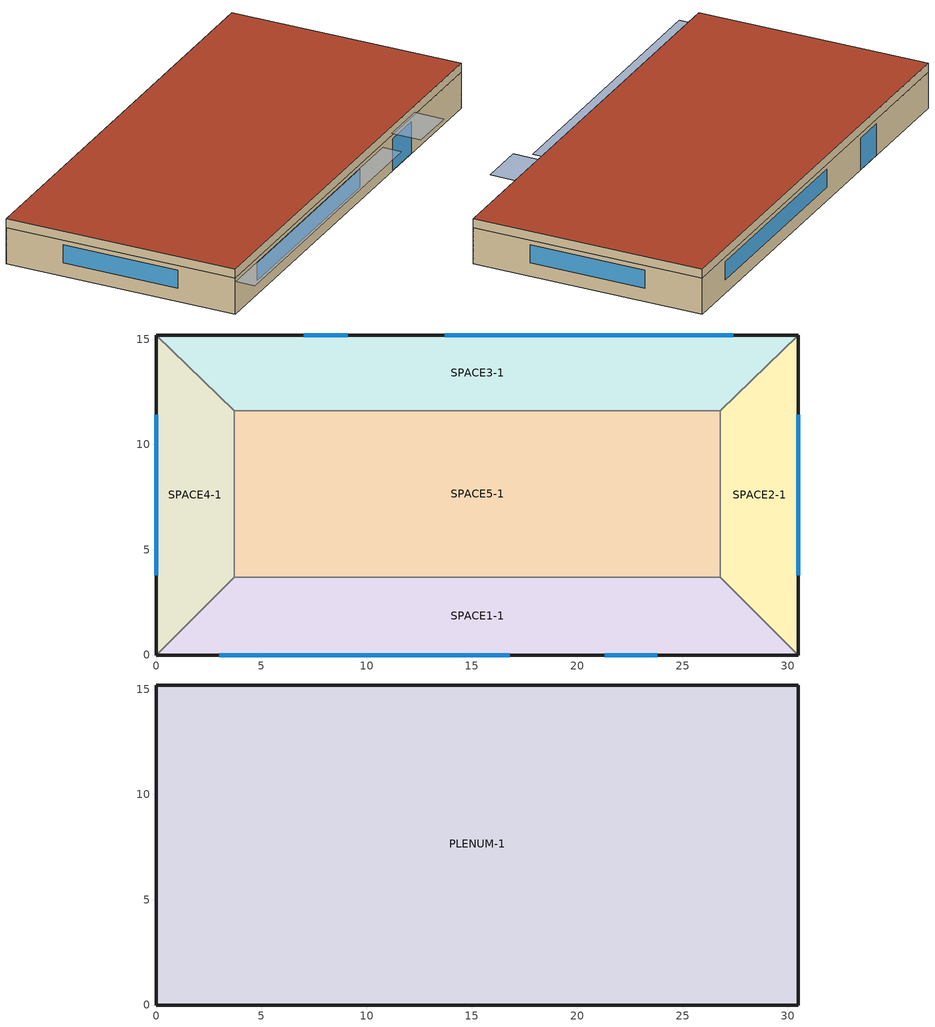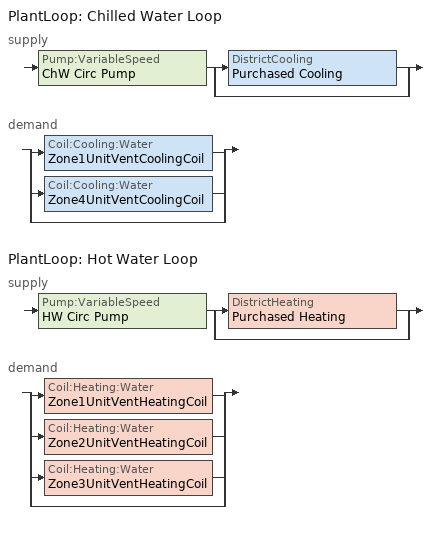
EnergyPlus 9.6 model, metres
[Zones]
SPACE1-1
 floor ground (FLOOR-SLAB-1): 26.8,3.7 30.5,0 0,0 3.7,3.7 z0
 wall outside (WALL-1): 0,0 30.5,0 z0:2.4
 wall to SPACE2-1 (INT-WALL-1): 30.5,0 26.8,3.7 z0:2.4
 wall to SPACE4-1 (INT-WALL-1): 3.7,3.7 0,0 z0:2.4
 wall to SPACE5-1 (INT-WALL-1): 26.8,3.7 3.7,3.7 z0:2.4
 window (Dbl Clr 3mm/13mm Air): 3,0 16.8,0 z0.9:2.1
 window (Sgl Grey 3mm): 21.3,0 23.8,0 z0:2.1
SPACE2-1
 floor ground (FLOOR-SLAB-1): 26.8,11.6 30.5,15.2 30.5,0 26.8,3.7 z0
 wall outside (WALL-1): 30.5,0 30.5,15.2 z0:2.4
 wall to SPACE3-1 (INT-WALL-1): 30.5,15.2 26.8,11.6 z0:2.4
 wall to SPACE5-1 (INT-WALL-1): 26.8,11.6 26.8,3.7 z0:2.4
 window (Dbl Clr 3mm/13mm Air): 30.5,3.8 30.5,11.4 z0.9:2.1
SPACE3-1
 floor ground (FLOOR-SLAB-1): 26.8,11.6 3.7,11.6 0,15.2 30.5,15.2 z0
 wall outside (WALL-1): 30.5,15.2 0,15.2 z0:2.4
 wall to SPACE4-1 (INT-WALL-1): 0,15.2 3.7,11.6 z0:2.4
 wall to SPACE5-1 (INT-WALL-1): 3.7,11.6 26.8,11.6 z0:2.4
 window (Dbl Clr 3mm/13mm Air): 27.4,15.2 13.7,15.2 z0.9:2.1
 window (Sgl Grey 3mm): 9.1,15.2 7,15.2 z0:2.1
SPACE4-1
 floor ground (FLOOR-SLAB-1): 3.7,3.7 0,0 0,15.2 3.7,11.6 z0
 wall outside (WALL-1): 0,15.2 0,0 z0:2.4
 wall to SPACE5-1 (INT-WALL-1): 3.7,3.7 3.7,11.6 z0:2.4
 window (Dbl Clr 3mm/13mm Air): 0,11.4 0,3.8 z0.9:2.1
SPACE5-1
 floor ground (FLOOR-SLAB-1): 26.8,11.6 26.8,3.7 3.7,3.7 3.7,11.6 z0
PLENUM-1
 floor to SPACE1-1 (CLNG-1): 26.8,3.7 30.5,0 0,0 3.7,3.7 z2.4
 floor to SPACE2-1 (CLNG-1): 26.8,11.6 30.5,15.2 30.5,0 26.8,3.7 z2.4
 floor to SPACE3-1 (CLNG-1): 26.8,11.6 3.7,11.6 0,15.2 30.5,15.2 z2.4
 floor to SPACE4-1 (CLNG-1): 3.7,3.7 0,0 0,15.2 3.7,11.6 z2.4
 floor to SPACE5-1 (CLNG-1): 26.8,11.6 26.8,3.7 3.7,3.7 3.7,11.6 z2.4
 wall outside (WALL-1): 0,0 30.5,0 30.5,15.2 0,15.2 0,0 z2.4:3
 roof outside (ROOF-1): 0,15.2 0,0 30.5,0 30.5,15.2 z3
shading: 0,-1.3 0,0 19.8,0 19.8,-1.3 z2.2; 21,-2 21,0 24.1,0 24.1,-2 z2.6
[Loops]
PlantLoop 'Chilled Water Loop'
 supply: Pump:VariableSpeed 'ChW Circ Pump' > split
  | DistrictCooling 'Purchased Cooling'
  | bypass
 demand: split
  | Coil:Cooling:Water 'Zone1UnitVentCoolingCoil'
  | Coil:Cooling:Water 'Zone4UnitVentCoolingCoil'
  | bypass
PlantLoop 'Hot Water Loop'
 supply: Pump:VariableSpeed 'HW Circ Pump' > split
  | DistrictHeating 'Purchased Heating'
  | bypass
 demand: split
  | Coil:Heating:Water 'Zone1UnitVentHeatingCoil'
  | Coil:Heating:Water 'Zone2UnitVentHeatingCoil'
  | Coil:Heating:Water 'Zone3UnitVentHeatingCoil'
  | bypass
[Building]
Building: North Axis {deg}=30; Terrain=City; Loads Convergence Tolerance Value {W}=0.04; Temperature Convergence Tolerance Value {deltaC}=0.4; Solar Distribution=FullExterior; Maximum Number of Warmup Days=25; Minimum Number of Warmup Days=6
[Site:Location]
CHICAGO_IL_USA TMY2-94846: Latitude {deg}=41.78; Longitude {deg}=-87.75; Time Zone {hr}=-6; Elevation {m}=190
[SizingPeriod:DesignDay] Day of Month=21; Humidity Condition Type=Wetbulb; Barometric Pressure {Pa}=99063; Rain Indicator=No; Snow Indicator=No; Daylight Saving Time Indicator=No; Solar Model Indicator=ASHRAEClearSky; Sky Clearness=1
Name | Month | Day Type | Maximum Dry-Bulb Temperature {C} | Daily Dry-Bulb Temperature Range {deltaC} | Wetbulb or DewPoint at Maximum Dry-Bulb {C} | Wind Speed {m/s} | Wind Direction {deg}
CHICAGO_IL_USA Annual Heating 99% Design Conditions DB | 1 | WinterDesignDay | -17.3 | 0 | -17.3 | 4.9 | 270
CHICAGO_IL_USA Annual Cooling 1% Design Conditions DB/MCWB | 7 | SummerDesignDay | 31.5 | 10.7 | 23 | 5.3 | 230
[Site:GroundTemperature:BuildingSurface]
20.03, 20.03, 20.13, 20.3, 20.43, 20.52, 20.62, 20.77, 20.78, 20.55, 20.44, 20.2
[Material] Thermal Absorptance=0.9
Name | Roughness | Thickness {m} | Conductivity {W/m-K} | Density {kg/m3} | Specific Heat {J/kg-K} | Solar Absorptance | Visible Absorptance
RG01 | Rough | 0.0127 | 1.442 | 881 | 1674 | 0.65 | 0.65
BR01 | VeryRough | 0.0095 | 0.162 | 1121 | 1464 | 0.7 | 0.7
IN46 | VeryRough | 0.0762 | 0.023 | 24 | 1590 | 0.5 | 0.5
WD01 | MediumSmooth | 0.0191 | 0.115 | 513 | 1381 | 0.78 | 0.78
PW03 | MediumSmooth | 0.0127 | 0.115 | 545 | 1213 | 0.78 | 0.78
IN02 | Rough | 0.0901 | 0.043 | 10 | 837 | 0.75 | 0.75
GP01 | MediumSmooth | 0.0127 | 0.16 | 801 | 837 | 0.75 | 0.75
GP02 | MediumSmooth | 0.0159 | 0.16 | 801 | 837 | 0.75 | 0.75
CC03 | MediumRough | 0.1016 | 1.31 | 2243 | 837 | 0.65 | 0.65
[Material:NoMass]
MAT-CLNG-1: Roughness=Rough; Thermal Resistance {m2-K/W}=0.652259; Thermal Absorptance=0.65; Solar Absorptance=0.65; Visible Absorptance=0.65
[Material:AirGap]
AL21: Thermal Resistance {m2-K/W}=0.157
[WindowMaterial:Glazing] Optical Data Type=SpectralAverage; Thickness {m}=0.003; Infrared Transmittance at Normal Incidence=0; Front Side Infrared Hemispherical Emissivity=0.84; Back Side Infrared Hemispherical Emissivity=0.84; Conductivity {W/m-K}=0.9
Name | Solar Transmittance at Normal Incidence | Front Side Solar Reflectance at Normal Incidence | Back Side Solar Reflectance at Normal Incidence | Visible Transmittance at Normal Incidence | Front Side Visible Reflectance at Normal Incidence | Back Side Visible Reflectance at Normal Incidence
CLEAR 3MM | 0.837 | 0.075 | 0.075 | 0.898 | 0.081 | 0.081
GREY 3MM | 0.626 | 0.061 | 0.061 | 0.611 | 0.061 | 0.061
[WindowMaterial:Gas]
AIR 13MM: Gas Type=Air; Thickness {m}=0.0127
[Construction]
ROOF-1: RG01, BR01, IN46, WD01
WALL-1: WD01, PW03, IN02, GP01
CLNG-1: MAT-CLNG-1
FLOOR-SLAB-1: CC03
INT-WALL-1: GP02, AL21, GP02
Dbl Clr 3mm/13mm Air: CLEAR 3MM, AIR 13MM, CLEAR 3MM
Sgl Grey 3mm: GREY 3MM
[Zone]
PLENUM-1: 0, 0, 0, 1, 1, 0.6096, 283.2
SPACE1-1; SPACE3-1: 0, 0, 0, 1, 1, 2.4384, 239.247
SPACE2-1; SPACE4-1: 0, 0, 0, 1, 1, 2.4384, 103.311
SPACE5-1: 0, 0, 0, 1, 1, 2.4384, 447.683
[People] Number of People Schedule=BLDG Sch   1; Number of People Calculation Method=people; Fraction Radiant=0.3; Activity Level Schedule=Activity Sch
Name | Zone or ZoneList or Space or SpaceList | Number of People
SPACE1-1 People 1 | SPACE1-1 | 11
SPACE2-1 People 1 | SPACE2-1 | 5
SPACE3-1 People 1 | SPACE3-1 | 5
SPACE4-1 People 1 | SPACE4-1 | 5
SPACE5-1 People 1 | SPACE5-1 | 20
[Lights] Schedule=BLDG Sch   3; Design Level Calculation Method=LightingLevel; Return Air Fraction=0.2; Fraction Radiant=0.59; Fraction Visible=0.2; Fraction Replaceable=0
Name | Zone or ZoneList or Space or SpaceList | Lighting Level {W}
SPACE1-1 Lights 1 | SPACE1-1 | 1584
SPACE2-1 Lights 1 | SPACE2-1 | 684
SPACE3-1 Lights 1 | SPACE3-1 | 684
SPACE4-1 Lights 1 | SPACE4-1 | 684
SPACE5-1 Lights 1 | SPACE5-1 | 2964
[ElectricEquipment] Schedule=BLDG Sch   2; Design Level Calculation Method=EquipmentLevel; Fraction Latent=0; Fraction Radiant=0.3; Fraction Lost=0
Name | Zone or ZoneList or Space or SpaceList | Design Level {W}
SPACE1-1 ElecEq 1 | SPACE1-1 | 1056
SPACE2-1 ElecEq 1 | SPACE2-1 | 456
SPACE3-1 ElecEq 1 | SPACE3-1 | 456
SPACE4-1 ElecEq 1 | SPACE4-1 | 456
SPACE5-1 ElecEq 1 | SPACE5-1 | 1976
[Sizing:Zone] Zone Cooling Design Supply Air Temperature Input Method=SupplyAirTemperature; Zone Cooling Design Supply Air Temperature {C}=14; Zone Heating Design Supply Air Temperature Input Method=SupplyAirTemperature; Zone Heating Design Supply Air Temperature {C}=50; Zone Cooling Design Supply Air Humidity Ratio {kgWater/kgDryAir}=0.009; Zone Heating Design Supply Air Humidity Ratio {kgWater/kgDryAir}=0.004; Zone Heating Sizing Factor=0; Zone Cooling Sizing Factor=0; Cooling Design Air Flow Method=DesignDay; Cooling Design Air Flow Rate {m3/s}=0; Heating Design Air Flow Method=DesignDay; Heating Design Air Flow Rate {m3/s}=0; Account for Dedicated Outdoor Air System=No; Dedicated Outdoor Air System Control Strategy=NeutralSupplyAir; Dedicated Outdoor Air Low Setpoint Temperature for Design {C}=autosize; Dedicated Outdoor Air High Setpoint Temperature for Design {C}=autosize
Name | Design Specification Outdoor Air Object
SPACE1-1 | SZ DSOA SPACE1-1
SPACE2-1 | SZ DSOA SPACE2-1
SPACE3-1 | SZ DSOA SPACE3-1
SPACE4-1 | SZ DSOA SPACE4-1
SPACE5-1 | SZ DSOA SPACE5-1
[DesignSpecification:OutdoorAir] Outdoor Air Method=flow/person; Outdoor Air Flow per Person {m3/s-person}=0.00944; Outdoor Air Flow per Zone Floor Area {m3/s-m2}=0; Outdoor Air Flow per Zone {m3/s}=0
SZ DSOA SPACE1-1; SZ DSOA SPACE2-1; SZ DSOA SPACE3-1; SZ DSOA SPACE4-1; SZ DSOA SPACE5-1
[Sizing:Plant]
Name | Loop Type | Design Loop Exit Temperature {C} | Loop Design Temperature Difference {deltaC}
Hot Water Loop | heating | 60 | 11
Chilled Water Loop | cooling | 6.67 | 6.67
[PlantLoop] Fluid Type=Water; Maximum Loop Temperature {C}=100; Maximum Loop Flow Rate {m3/s}=autosize; Minimum Loop Flow Rate {m3/s}=0; Plant Loop Volume {m3}=autocalculate; Load Distribution Scheme=Optimal
Name | Plant Equipment Operation Scheme | Minimum Loop Temperature {C}
Chilled Water Loop | Chilled Loop Operation | 1
Hot Water Loop | Hot Loop Operation | 10
[PlantEquipmentOperationSchemes] Control Scheme 1 Schedule=ON
Name | Control Scheme 1
Chilled Loop Operation | Purchased Cooling Only
Hot Loop Operation | Purchased Heating Only
[PlantEquipmentOperation:CoolingLoad]
Purchased Cooling Only: Load Range 1 Lower Limit {W}=0; Load Range 1 Upper Limit {W}=1000000; Range 1 Equipment List=cooling plant
[PlantEquipmentOperation:HeatingLoad]
Purchased Heating Only: Load Range 1 Lower Limit {W}=0; Load Range 1 Upper Limit {W}=1000000; Range 1 Equipment List=heating plant
[PlantEquipmentList]
cooling plant: Purchased Cooling
heating plant: Purchased Heating
[SetpointManager:Scheduled] Control Variable=Temperature
Name | Schedule | Setpoint Node or NodeList
Chilled Water Loop Setpoint Manager | CW Loop Temp Schedule | Chilled Water Loop Setpoint Node List
Hot Water Loop Setpoint Manager | HW Loop Temp Schedule | Hot Water Loop Setpoint Node List
[Zone equipment]
SPACE1-1: Zone1UnitVent
SPACE2-1: Zone2UnitVent
SPACE3-1: Zone3UnitVent
SPACE4-1: Zone4UnitVent
SPACE5-1: Zone5UnitVent
[ZoneHVAC:UnitVentilator] Availability Schedule=UnitVentAvailability; Maximum Supply Air Flow Rate {m3/s}=autosize; Outdoor Air Control Type=VariablePercent; Minimum Outdoor Air Flow Rate {m3/s}=autosize; Maximum Outdoor Air Flow Rate {m3/s}=autosize; Maximum Outdoor Air Fraction or Temperature Schedule=UnitVentMaxOA; Supply Air Fan Operating Mode Schedule=always_1; Heating Convergence Tolerance=0.001
Name | Minimum Outdoor Air Schedule | Supply Air Fan | Coil Option | Heating Coil | Cooling Coil | Cooling Convergence Tolerance
Zone1UnitVent | UnitVentMinOA | Zone1UnitVentFan | HeatingAndCooling | Zone1UnitVentHeatingCoil | Zone1UnitVentCoolingCoil | 0.001
Zone2UnitVent | U2MinOASched | Zone2UnitVentFan | HEATING | Zone2UnitVentHeatingCoil
Zone3UnitVent | U2MinOASched | Zone3UnitVentFan | HEATING | Zone3UnitVentHeatingCoil
Zone4UnitVent | UnitVentMinOA | Zone4UnitVentFan | HeatingAndCooling | Zone4UnitVentHeatingCoil | Zone4UnitVentCoolingCoil | 0.001
Zone5UnitVent | U2MinOASched | Zone5UnitVentFan | Heating | Zone5UnitVentHeatingCoil
[ZoneControl:Thermostat] Control Type Schedule=Zone Control Type Sched; Control 1=Heating Setpoint with SB; Control 2=Cooling Setpoint with SB
Name | Zone or ZoneList
Zone 1 Thermostat | SPACE1-1
Zone 2 Thermostat | SPACE2-1
Zone 3 Thermostat | SPACE3-1
Zone 4 Thermostat | SPACE4-1
Zone 5 Thermostat | SPACE5-1
[ThermostatSetpoint:SingleHeating]
Heating Setpoint with SB: Setpoint Temperature Schedule=Heating Setpoints
[ThermostatSetpoint:SingleCooling]
Cooling Setpoint with SB: Setpoint Temperature Schedule=Cooling Setpoints
[DistrictCooling]
Purchased Cooling: Nominal Capacity {W}=1000000
[DistrictHeating]
Purchased Heating: Nominal Capacity {W}=1000000
[Pump:VariableSpeed] Design Maximum Flow Rate {m3/s}=autosize; Design Pump Head {Pa}=179352; Design Power Consumption {W}=autosize; Motor Efficiency=0.9; Fraction of Motor Inefficiencies to Fluid Stream=0; Coefficient 1 of the Part Load Performance Curve=0; Coefficient 2 of the Part Load Performance Curve=1; Coefficient 3 of the Part Load Performance Curve=0; Coefficient 4 of the Part Load Performance Curve=0; Design Minimum Flow Rate {m3/s}=0; Pump Control Type=INTERMITTENT
ChW Circ Pump; HW Circ Pump
[Coil:Cooling:Water] Availability Schedule=FanAndCoilAvailSched; Design Water Flow Rate {m3/s}=autosize; Design Air Flow Rate {m3/s}=autosize; Design Inlet Water Temperature {C}=autosize; Design Inlet Air Temperature {C}=autosize; Design Outlet Air Temperature {C}=autosize; Design Inlet Air Humidity Ratio {kgWater/kgDryAir}=autosize; Design Outlet Air Humidity Ratio {kgWater/kgDryAir}=autosize; Type of Analysis=SimpleAnalysis; Heat Exchanger Configuration=CrossFlow
Zone1UnitVentCoolingCoil; Zone4UnitVentCoolingCoil
[Coil:Heating:Water] Availability Schedule=FanAndCoilAvailSched; U-Factor Times Area Value {W/K}=autosize; Maximum Water Flow Rate {m3/s}=autosize; Performance Input Method=UFactorTimesAreaAndDesignWaterFlowRate; Rated Capacity {W}=autosize; Rated Inlet Water Temperature {C}=82.2; Rated Inlet Air Temperature {C}=16.6; Rated Outlet Water Temperature {C}=71.1; Rated Outlet Air Temperature {C}=32.2
Zone1UnitVentHeatingCoil; Zone2UnitVentHeatingCoil; Zone3UnitVentHeatingCoil
[Coil:Heating:Electric]
Zone4UnitVentHeatingCoil: Availability Schedule=FanAndCoilAvailSched; Efficiency=0.99; Nominal Capacity {W}=autosize
[Coil:Heating:Fuel]
Zone5UnitVentHeatingCoil: Availability Schedule=FanAndCoilAvailSched; Fuel Type=NaturalGas; Burner Efficiency=0.77; Nominal Capacity {W}=autosize
[Fan:SystemModel] Availability Schedule=UnitVentAvailability; Design Maximum Air Flow Rate {m3/s}=AUTOSIZE; Speed Control Method=Discrete; Electric Power Minimum Flow Rate Fraction=0; Design Pressure Rise {Pa}=75; Motor Efficiency=0.9; Motor In Air Stream Fraction=1; Design Electric Power Consumption {W}=AUTOSIZE; Design Power Sizing Method=TotalEfficiencyAndPressure; Fan Total Efficiency=0.5
Zone1UnitVentFan; Zone2UnitVentFan; Zone3UnitVentFan; Zone4UnitVentFan; Zone5UnitVentFan
[Schedule:Compact]
Activity Sch: Through: 12/31, For: AllDays, Until: 24:00, 131.8
BLDG Sch   1: Through: 12/31, For: Weekdays SummerDesignDay WinterDesignDay, Until: 6:00, 0, Until: 7:00, 0.1, Until: 8:00, 0.5, Until: 12:00, 1, Until: 13:00, 0.5, Until: 16:00, 1, Until: 17:00, 0.5, Until: 18:00, 0.1, Until: 24:00, 0, For: AllOtherDays, Until: 24:00, 0
BLDG Sch   2: Through: 12/31, For: Weekdays SummerDesignDay WinterDesignDay, Until: 8:00, 0, Until: 18:00, 1, Until: 24:00, 0, For: AllOtherDays, Until: 24:00, 0
BLDG Sch   3: Through: 12/31, For: Weekdays SummerDesignDay WinterDesignDay, Until: 6:00, 0.05, Until: 7:00, 0.2, Until: 17:00, 1, Until: 18:00, 0.5, Until: 24:00, 0.05, For: AllOtherDays, Until: 24:00, 0.05
ON; UnitVentAvailability; UnitVentMaxOA: Through: 12/31, For: AllDays, Until: 24:00, 1
CW Loop Temp Schedule: Through: 12/31, For: AllDays, Until: 24:00, 6.67
HW Loop Temp Schedule: Through: 12/31, For: AllDays, Until: 24:00, 60
FanAndCoilAvailSched: Through: 3/31, For: AllDays, Until: 24:00, 1, Through: 9/30, For: Weekdays SummerDesignDay, Until: 7:00, 0, Until: 17:00, 1, Until: 24:00, 0, For: AllOtherDays, Until: 24:00, 0, Through: 12/31, For: AllDays, Until: 24:00, 1
Heating Setpoints: Through: 12/31, For: AllDays, Until: 7:00, 15, Until: 17:00, 20, Until: 24:00, 15
Cooling Setpoints: Through: 12/31, For: AllDays, Until: 7:00, 30, Until: 17:00, 24, Until: 24:00, 30
Zone Control Type Sched: Through: 3/31, For: AllDays, Until: 24:00, 1, Through: 9/30, For: AllDays, Until: 24:00, 2, Through: 12/31, For: AllDays, Until: 24:00, 1
UnitVentMinOA: Through: 12/31, For: AllDays, Until: 24:00, 0
U2MinOASched: Through: 12/31, For: WeekDays, Until: 8:00, 0, Until: 16:00, 1, Until: 24:00, 0, For: AllOtherDays, Until: 24:00, 0
[Schedule:Constant]
always_1: 1
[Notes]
5ZoneAirCooled.idf
Basic file description:  1 story building divided into 4 exterior and one interior conditioned zones and return plenum.
Highlights:              Electric chiller with air cooled condenser
Simulation Location/Run: CHICAGO_IL_USA TMY2-94846, 2 design days, 2 run periods,
Run Control executes the run periods using the weather file
Location:                Chicago, IL
Design Days:             CHICAGO_IL_USA Annual Heating 99% Design Conditions DB, MaxDB= -17.3°C
CHICAGO_IL_USA Annual Cooling 1% Design Conditions, MaxDB=  31.5°C MCWB=  23.0°C
Run Period (Weather File): Winter 1/14, Summer 7/7, CHICAGO_IL_USA TMY2-94846
Run Control:             Zone and System sizing with weather file run control (no design days run)
Building: Single floor rectangular building 100 ft x 50 ft. 5 zones - 4 exterior, 1 interior, zone height 8 feet.
Exterior zone depth is 12 feet. There is a 2 foot high return plenum: the overall building height is
10 feet. There are windows on all 4 facades; the south and north facades have glass doors.
The south facing glass is shaded by overhangs. The walls are woodshingle over plywood, R11 insulation,
and gypboard. The roof is a gravel built up roof with R-3 mineral board insulation and plywood sheathing.
The windows are of various single and double pane construction with 3mm and 6mm glass and either 6mm or
13mm argon or air gap.  The window to wall ratio is approximately 0.29.
The south wall and door have overhangs.
The building is oriented 30 degrees east of north.
Floor Area:        463.6 m2 (5000 ft2)
Number of Stories: 1
Zone Description Details:
Internal gains description:     lighting is 1.5 watts/ft2, office equip is 1.0 watts/ft2. There is 1 occupant
per 100 ft2 of floor area. The infiltration is 0.25 air changes per hour.
Interzone Surfaces:             6 interzone surfaces (see diagram)
Internal Mass:                  None
Windows:                        4 ea.: 1) Double pane clear, 3mm glass, 13mm air gap
2) Double pane clear, 3mm glass, 13mm argon gap
3) Double pane clear, 6mm glass, 6mm air gap
4) Double pane lowE,  6mm lowE glass outside, 6mm air gap, 6mm clear glass
Doors:                          2 ea.:    Single pane grey,  3mm glass
Detached Shading:               None
Daylight:                       None
Natural Ventilation:            None
Compact Schedules:              Yes
HVAC:                           Standard VAV system with outside air economizer, hot water reheat coils,
central chilled water cooling coil. Central Plant is single hot water
boiler, electric compression chiller with air cooled condenser.
All equipment is autosized.
Zonal Equipment:                AirTerminal:SingleDuct:VAV:Reheat
Central Air Handling Equipment: Yes
System Equipment Autosize:      Yes
Purchased Cooling:              None
Purchased Heating:              None
Coils:                          Coil:Cooling:Water, Coil:Heating:Water
Pumps:                          Pump:VariableSpeed
Boilers:                        None
Chillers:                       Chiller:Electric
Standard Reports:               None
Timestep or Hourly Variables:   Hourly
Time bins Report:               None
HTML Report:                    None
Environmental Emissions:        None
Utility Tariffs:                None
